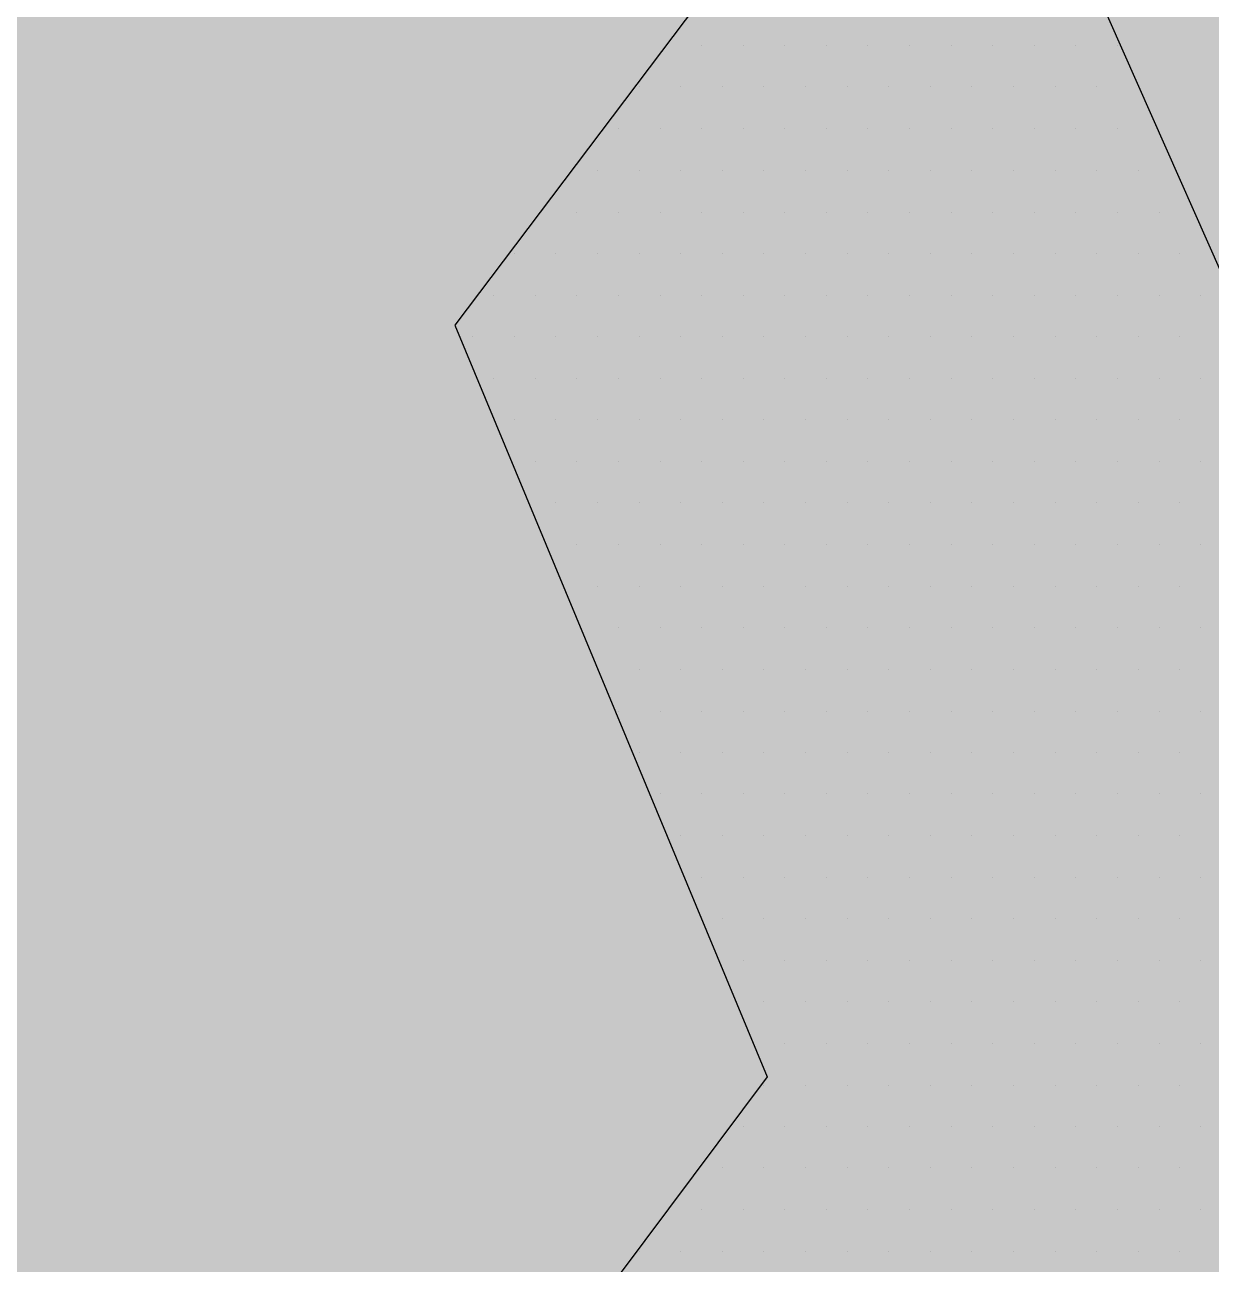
# Paper-space layout 'Layout1' of a CAD drawing. Extents: x -43 to 2298, y -18 to 768.
# Drawn here: x 140.317 to 141.887, y 267.128 to 268.768 of the extents above; entities that cross this region are included whole.
import ezdxf

# ---------------------------------------------------------------- set-up
doc = ezdxf.new("R2010")
doc.units = 0
doc.header["$LTSCALE"] = 5
doc.linetypes.add('CACHEX2', pattern=[0.75, 0.5, -0.25])
doc.layers.add('CARTOUCHE', color=7, linetype='Continuous')
doc.layers.add('LOGO', color=7, linetype='Continuous')

# ---------------------------------------------------------------- blocks, each defined once
blk = doc.blocks.new('A$C715108E3')
at = {"layer": 'LOGO', "color": 131}
for p, q in [((-8.035, -2.1393), (-8.035, -2.1393)), ((-7.9563, -2.1393), (-7.9563, -2.1393)), ((-7.8642, -2.1393), (-7.8642, -2.1393)), ((-7.7724, -2.1393), (-7.7724, -2.1393)), ((-7.6809, -2.1393), (-7.6809, -2.1393)), ((-7.5891, -2.1393), (-7.5891, -2.1393)), ((-7.4973, -2.1393), (-7.4973, -2.1393)), ((-7.4058, -2.1393), (-7.4058, -2.1393)), ((-7.314, -2.1393), (-7.314, -2.1393)), ((-7.2222, -2.1393), (-7.2222, -2.1393)), ((-7.1307, -2.1393), (-7.1307, -2.1393)), ((-7.0389, -2.1393), (-7.0389, -2.1393)), ((-8.1041, -2.2308), (-8.1041, -2.2308)), ((-8.0938, -2.2308), (-8.0938, -2.2308)), ((-8.0018, -2.2308), (-8.0018, -2.2308)), ((-7.91, -2.2308), (-7.91, -2.2308)), ((-7.8185, -2.2308), (-7.8185, -2.2308)), ((-7.7267, -2.2308), (-7.7267, -2.2308)), ((-7.635, -2.2308), (-7.635, -2.2308)), ((-7.5434, -2.2308), (-7.5434, -2.2308)), ((-7.4515, -2.2308), (-7.4515, -2.2308)), ((-7.3597, -2.2308), (-7.3597, -2.2308)), ((-7.2683, -2.2308), (-7.2683, -2.2308)), ((-7.1764, -2.2308), (-7.1764, -2.2308)), ((-7.0846, -2.2308), (-7.0846, -2.2308)), ((-6.9928, -2.2308), (-6.9928, -2.2308)), ((-8.1737, -2.3232), (-8.1737, -2.3232)), ((-8.1395, -2.3232), (-8.1395, -2.3232)), ((-8.0475, -2.3232), (-8.0475, -2.3232)), ((-7.9563, -2.3232), (-7.9563, -2.3232)), ((-7.8642, -2.3232), (-7.8642, -2.3232)), ((-7.7724, -2.3232), (-7.7724, -2.3232)), ((-7.6809, -2.3232), (-7.6809, -2.3232)), ((-7.5891, -2.3232), (-7.5891, -2.3232)), ((-7.4973, -2.3232), (-7.4973, -2.3232)), ((-7.4058, -2.3232), (-7.4058, -2.3232)), ((-7.314, -2.3232), (-7.314, -2.3232)), ((-7.2222, -2.3232), (-7.2222, -2.3232)), ((-7.1307, -2.3232), (-7.1307, -2.3232)), ((-7.0389, -2.3232), (-7.0389, -2.3232)), ((-8.2428, -2.4144), (-8.2428, -2.4144)), ((-8.1851, -2.4144), (-8.1851, -2.4144)), ((-8.0938, -2.4144), (-8.0938, -2.4144)), ((-8.0018, -2.4144), (-8.0018, -2.4144)), ((-7.91, -2.4144), (-7.91, -2.4144)), ((-7.8185, -2.4144), (-7.8185, -2.4144)), ((-7.7267, -2.4144), (-7.7267, -2.4144)), ((-7.635, -2.4144), (-7.635, -2.4144)), ((-7.5434, -2.4144), (-7.5434, -2.4144)), ((-7.4515, -2.4144), (-7.4515, -2.4144)), ((-7.3597, -2.4144), (-7.3597, -2.4144)), ((-7.2683, -2.4144), (-7.2683, -2.4144)), ((-7.1764, -2.4144), (-7.1764, -2.4144)), ((-7.0846, -2.4144), (-7.0846, -2.4144)), ((-6.9928, -2.4144), (-6.9928, -2.4144)), ((-8.3118, -2.507), (-8.3118, -2.507)), ((-8.2316, -2.507), (-8.2316, -2.507)), ((-8.1395, -2.507), (-8.1395, -2.507)), ((-8.0475, -2.507), (-8.0475, -2.507)), ((-7.9563, -2.507), (-7.9563, -2.507)), ((-7.8642, -2.507), (-7.8642, -2.507)), ((-7.7724, -2.507), (-7.7724, -2.507)), ((-7.6809, -2.507), (-7.6809, -2.507)), ((-7.5891, -2.507), (-7.5891, -2.507)), ((-7.4973, -2.507), (-7.4973, -2.507)), ((-7.4058, -2.507), (-7.4058, -2.507)), ((-7.314, -2.507), (-7.314, -2.507)), ((-7.2222, -2.507), (-7.2222, -2.507)), ((-7.1307, -2.507), (-7.1307, -2.507)), ((-7.0389, -2.507), (-7.0389, -2.507)), ((-6.947, -2.507), (-6.947, -2.507)), ((-8.3815, -2.5983), (-8.3815, -2.5983)), ((-8.3691, -2.5983), (-8.3691, -2.5983)), ((-8.2771, -2.5983), (-8.2771, -2.5983)), ((-8.1851, -2.5983), (-8.1851, -2.5983)), ((-8.0938, -2.5983), (-8.0938, -2.5983)), ((-8.0018, -2.5983), (-8.0018, -2.5983)), ((-7.91, -2.5983), (-7.91, -2.5983)), ((-7.8185, -2.5983), (-7.8185, -2.5983)), ((-7.7267, -2.5983), (-7.7267, -2.5983)), ((-7.635, -2.5983), (-7.635, -2.5983)), ((-7.5434, -2.5983), (-7.5434, -2.5983)), ((-7.4515, -2.5983), (-7.4515, -2.5983)), ((-7.3597, -2.5983), (-7.3597, -2.5983)), ((-7.2683, -2.5983), (-7.2683, -2.5983)), ((-7.1764, -2.5983), (-7.1764, -2.5983)), ((-7.0846, -2.5983), (-7.0846, -2.5983)), ((-6.9928, -2.5983), (-6.9928, -2.5983)), ((-6.9013, -2.5983), (-6.9013, -2.5983)), ((-8.4506, -2.6898), (-8.4506, -2.6898)), ((-8.4149, -2.6898), (-8.4149, -2.6898)), ((-8.3228, -2.6898), (-8.3228, -2.6898)), ((-8.2316, -2.6898), (-8.2316, -2.6898)), ((-8.1395, -2.6898), (-8.1395, -2.6898)), ((-8.0475, -2.6898), (-8.0475, -2.6898)), ((-7.9563, -2.6898), (-7.9563, -2.6898)), ((-7.8642, -2.6898), (-7.8642, -2.6898)), ((-7.7724, -2.6898), (-7.7724, -2.6898)), ((-7.6809, -2.6898), (-7.6809, -2.6898)), ((-7.5891, -2.6898), (-7.5891, -2.6898)), ((-7.4973, -2.6898), (-7.4973, -2.6898)), ((-7.4058, -2.6898), (-7.4058, -2.6898)), ((-7.314, -2.6898), (-7.314, -2.6898)), ((-7.2222, -2.6898), (-7.2222, -2.6898)), ((-7.1307, -2.6898), (-7.1307, -2.6898)), ((-7.0389, -2.6898), (-7.0389, -2.6898)), ((-6.947, -2.6898), (-6.947, -2.6898)), ((-6.855, -2.6898), (-6.855, -2.6898)), ((-8.4898, -2.782), (-8.4898, -2.782)), ((-8.461, -2.782), (-8.461, -2.782)), ((-8.3691, -2.782), (-8.3691, -2.782)), ((-8.2771, -2.782), (-8.2771, -2.782)), ((-8.1851, -2.782), (-8.1851, -2.782)), ((-8.0938, -2.782), (-8.0938, -2.782)), ((-8.0018, -2.782), (-8.0018, -2.782)), ((-7.91, -2.782), (-7.91, -2.782)), ((-7.8185, -2.782), (-7.8185, -2.782)), ((-7.7267, -2.782), (-7.7267, -2.782)), ((-7.635, -2.782), (-7.635, -2.782)), ((-7.5434, -2.782), (-7.5434, -2.782)), ((-7.4515, -2.782), (-7.4515, -2.782)), ((-7.3597, -2.782), (-7.3597, -2.782)), ((-7.2683, -2.782), (-7.2683, -2.782)), ((-7.1764, -2.782), (-7.1764, -2.782)), ((-7.0846, -2.782), (-7.0846, -2.782)), ((-6.9928, -2.782), (-6.9928, -2.782)), ((-6.9013, -2.782), (-6.9013, -2.782)), ((-8.4518, -2.8734), (-8.4518, -2.8734)), ((-8.4149, -2.8734), (-8.4149, -2.8734)), ((-8.3228, -2.8734), (-8.3228, -2.8734)), ((-8.2316, -2.8734), (-8.2316, -2.8734)), ((-8.1395, -2.8734), (-8.1395, -2.8734)), ((-8.0475, -2.8734), (-8.0475, -2.8734)), ((-7.9563, -2.8734), (-7.9563, -2.8734)), ((-7.8642, -2.8734), (-7.8642, -2.8734)), ((-7.7724, -2.8734), (-7.7724, -2.8734)), ((-7.6809, -2.8734), (-7.6809, -2.8734)), ((-7.5891, -2.8734), (-7.5891, -2.8734)), ((-7.4973, -2.8734), (-7.4973, -2.8734)), ((-7.4058, -2.8734), (-7.4058, -2.8734)), ((-7.314, -2.8734), (-7.314, -2.8734)), ((-7.2222, -2.8734), (-7.2222, -2.8734)), ((-7.1307, -2.8734), (-7.1307, -2.8734)), ((-7.0389, -2.8734), (-7.0389, -2.8734)), ((-6.947, -2.8734), (-6.947, -2.8734)), ((-6.855, -2.8734), (-6.855, -2.8734)), ((-8.4135, -2.9649), (-8.4135, -2.9649)), ((-8.3691, -2.9649), (-8.3691, -2.9649)), ((-8.2771, -2.9649), (-8.2771, -2.9649)), ((-8.1851, -2.9649), (-8.1851, -2.9649)), ((-8.0938, -2.9649), (-8.0938, -2.9649)), ((-8.0018, -2.9649), (-8.0018, -2.9649)), ((-7.91, -2.9649), (-7.91, -2.9649)), ((-7.8185, -2.9649), (-7.8185, -2.9649)), ((-7.7267, -2.9649), (-7.7267, -2.9649)), ((-7.635, -2.9649), (-7.635, -2.9649)), ((-7.5434, -2.9649), (-7.5434, -2.9649)), ((-7.4515, -2.9649), (-7.4515, -2.9649)), ((-7.3597, -2.9649), (-7.3597, -2.9649)), ((-7.2683, -2.9649), (-7.2683, -2.9649)), ((-7.1764, -2.9649), (-7.1764, -2.9649)), ((-7.0846, -2.9649), (-7.0846, -2.9649)), ((-6.9928, -2.9649), (-6.9928, -2.9649)), ((-6.9013, -2.9649), (-6.9013, -2.9649)), ((-8.3755, -3.0571), (-8.3755, -3.0571)), ((-8.3228, -3.0571), (-8.3228, -3.0571)), ((-8.2316, -3.0571), (-8.2316, -3.0571)), ((-8.1395, -3.0571), (-8.1395, -3.0571)), ((-8.0475, -3.0571), (-8.0475, -3.0571)), ((-7.9563, -3.0571), (-7.9563, -3.0571)), ((-7.8642, -3.0571), (-7.8642, -3.0571)), ((-7.7724, -3.0571), (-7.7724, -3.0571)), ((-7.6809, -3.0571), (-7.6809, -3.0571)), ((-7.5891, -3.0571), (-7.5891, -3.0571)), ((-7.4973, -3.0571), (-7.4973, -3.0571)), ((-7.4058, -3.0571), (-7.4058, -3.0571)), ((-7.314, -3.0571), (-7.314, -3.0571)), ((-7.2222, -3.0571), (-7.2222, -3.0571)), ((-7.1307, -3.0571), (-7.1307, -3.0571)), ((-7.0389, -3.0571), (-7.0389, -3.0571)), ((-6.947, -3.0571), (-6.947, -3.0571)), ((-6.855, -3.0571), (-6.855, -3.0571)), ((-8.3369, -3.1485), (-8.3369, -3.1485)), ((-8.2771, -3.1485), (-8.2771, -3.1485)), ((-8.1851, -3.1485), (-8.1851, -3.1485)), ((-8.0938, -3.1485), (-8.0938, -3.1485)), ((-8.0018, -3.1485), (-8.0018, -3.1485)), ((-7.91, -3.1485), (-7.91, -3.1485)), ((-7.8185, -3.1485), (-7.8185, -3.1485)), ((-7.7267, -3.1485), (-7.7267, -3.1485)), ((-7.635, -3.1485), (-7.635, -3.1485)), ((-7.5434, -3.1485), (-7.5434, -3.1485)), ((-7.4515, -3.1485), (-7.4515, -3.1485)), ((-7.3597, -3.1485), (-7.3597, -3.1485)), ((-7.2683, -3.1485), (-7.2683, -3.1485)), ((-7.1764, -3.1485), (-7.1764, -3.1485)), ((-7.0846, -3.1485), (-7.0846, -3.1485)), ((-6.9928, -3.1485), (-6.9928, -3.1485)), ((-6.9013, -3.1485), (-6.9013, -3.1485)), ((-8.2988, -3.24), (-8.2988, -3.24)), ((-8.2316, -3.24), (-8.2316, -3.24)), ((-8.1395, -3.24), (-8.1395, -3.24)), ((-8.0475, -3.24), (-8.0475, -3.24)), ((-7.9563, -3.24), (-7.9563, -3.24)), ((-7.8642, -3.24), (-7.8642, -3.24)), ((-7.7724, -3.24), (-7.7724, -3.24)), ((-7.6809, -3.24), (-7.6809, -3.24)), ((-7.5891, -3.24), (-7.5891, -3.24)), ((-7.4973, -3.24), (-7.4973, -3.24)), ((-7.4058, -3.24), (-7.4058, -3.24)), ((-7.314, -3.24), (-7.314, -3.24)), ((-7.2222, -3.24), (-7.2222, -3.24)), ((-7.1307, -3.24), (-7.1307, -3.24)), ((-7.0389, -3.24), (-7.0389, -3.24)), ((-6.947, -3.24), (-6.947, -3.24)), ((-6.855, -3.24), (-6.855, -3.24)), ((-8.2608, -3.3324), (-8.2608, -3.3324)), ((-8.1851, -3.3324), (-8.1851, -3.3324)), ((-8.0938, -3.3324), (-8.0938, -3.3324)), ((-8.0018, -3.3324), (-8.0018, -3.3324)), ((-7.91, -3.3324), (-7.91, -3.3324)), ((-7.8185, -3.3324), (-7.8185, -3.3324)), ((-7.7267, -3.3324), (-7.7267, -3.3324)), ((-7.635, -3.3324), (-7.635, -3.3324)), ((-7.5434, -3.3324), (-7.5434, -3.3324)), ((-7.4515, -3.3324), (-7.4515, -3.3324)), ((-7.3597, -3.3324), (-7.3597, -3.3324)), ((-7.2683, -3.3324), (-7.2683, -3.3324)), ((-7.1764, -3.3324), (-7.1764, -3.3324)), ((-7.0846, -3.3324), (-7.0846, -3.3324)), ((-6.9928, -3.3324), (-6.9928, -3.3324)), ((-6.9013, -3.3324), (-6.9013, -3.3324)), ((-8.2229, -3.4237), (-8.2229, -3.4237)), ((-8.1395, -3.4237), (-8.1395, -3.4237)), ((-8.0475, -3.4237), (-8.0475, -3.4237)), ((-7.9563, -3.4237), (-7.9563, -3.4237)), ((-7.8642, -3.4237), (-7.8642, -3.4237)), ((-7.7724, -3.4237), (-7.7724, -3.4237)), ((-7.6809, -3.4237), (-7.6809, -3.4237)), ((-7.5891, -3.4237), (-7.5891, -3.4237)), ((-7.4973, -3.4237), (-7.4973, -3.4237)), ((-7.4058, -3.4237), (-7.4058, -3.4237)), ((-7.314, -3.4237), (-7.314, -3.4237)), ((-7.2222, -3.4237), (-7.2222, -3.4237)), ((-7.1307, -3.4237), (-7.1307, -3.4237)), ((-7.0389, -3.4237), (-7.0389, -3.4237)), ((-6.947, -3.4237), (-6.947, -3.4237)), ((-6.855, -3.4237), (-6.855, -3.4237)), ((-8.1847, -3.5153), (-8.1847, -3.5153)), ((-8.0938, -3.5153), (-8.0938, -3.5153)), ((-8.0018, -3.5153), (-8.0018, -3.5153)), ((-7.91, -3.5153), (-7.91, -3.5153)), ((-7.8185, -3.5153), (-7.8185, -3.5153)), ((-7.7267, -3.5153), (-7.7267, -3.5153)), ((-7.635, -3.5153), (-7.635, -3.5153)), ((-7.5434, -3.5153), (-7.5434, -3.5153)), ((-7.4515, -3.5153), (-7.4515, -3.5153)), ((-7.3597, -3.5153), (-7.3597, -3.5153)), ((-7.2683, -3.5153), (-7.2683, -3.5153)), ((-7.1764, -3.5153), (-7.1764, -3.5153)), ((-7.0846, -3.5153), (-7.0846, -3.5153)), ((-6.9928, -3.5153), (-6.9928, -3.5153)), ((-6.9013, -3.5153), (-6.9013, -3.5153)), ((-8.1465, -3.6077), (-8.1465, -3.6077)), ((-8.1395, -3.6077), (-8.1395, -3.6077)), ((-8.0475, -3.6077), (-8.0475, -3.6077)), ((-7.9563, -3.6077), (-7.9563, -3.6077)), ((-7.8642, -3.6077), (-7.8642, -3.6077)), ((-7.7724, -3.6077), (-7.7724, -3.6077)), ((-7.6809, -3.6077), (-7.6809, -3.6077)), ((-7.5891, -3.6077), (-7.5891, -3.6077)), ((-7.4973, -3.6077), (-7.4973, -3.6077)), ((-7.4058, -3.6077), (-7.4058, -3.6077)), ((-7.314, -3.6077), (-7.314, -3.6077)), ((-7.2222, -3.6077), (-7.2222, -3.6077)), ((-7.1307, -3.6077), (-7.1307, -3.6077)), ((-7.0389, -3.6077), (-7.0389, -3.6077)), ((-6.947, -3.6077), (-6.947, -3.6077)), ((-6.855, -3.6077), (-6.855, -3.6077)), ((-8.1084, -3.699), (-8.1084, -3.699)), ((-8.0938, -3.699), (-8.0938, -3.699)), ((-8.0018, -3.699), (-8.0018, -3.699)), ((-7.91, -3.699), (-7.91, -3.699)), ((-7.8185, -3.699), (-7.8185, -3.699)), ((-7.7267, -3.699), (-7.7267, -3.699)), ((-7.635, -3.699), (-7.635, -3.699)), ((-7.5434, -3.699), (-7.5434, -3.699)), ((-7.4515, -3.699), (-7.4515, -3.699)), ((-7.3597, -3.699), (-7.3597, -3.699)), ((-7.2683, -3.699), (-7.2683, -3.699)), ((-7.1764, -3.699), (-7.1764, -3.699)), ((-7.0846, -3.699), (-7.0846, -3.699)), ((-6.9928, -3.699), (-6.9928, -3.699)), ((-6.9013, -3.699), (-6.9013, -3.699)), ((-8.0704, -3.7904), (-8.0704, -3.7904)), ((-8.0475, -3.7904), (-8.0475, -3.7904)), ((-7.9563, -3.7904), (-7.9563, -3.7904)), ((-7.8642, -3.7904), (-7.8642, -3.7904)), ((-7.7724, -3.7904), (-7.7724, -3.7904)), ((-7.6809, -3.7904), (-7.6809, -3.7904)), ((-7.5891, -3.7904), (-7.5891, -3.7904)), ((-7.4973, -3.7904), (-7.4973, -3.7904)), ((-7.4058, -3.7904), (-7.4058, -3.7904)), ((-7.314, -3.7904), (-7.314, -3.7904)), ((-7.2222, -3.7904), (-7.2222, -3.7904)), ((-7.1307, -3.7904), (-7.1307, -3.7904)), ((-7.0389, -3.7904), (-7.0389, -3.7904)), ((-6.947, -3.7904), (-6.947, -3.7904)), ((-6.855, -3.7904), (-6.855, -3.7904)), ((-8.0325, -3.8826), (-8.0325, -3.8826)), ((-8.0018, -3.8826), (-8.0018, -3.8826)), ((-7.91, -3.8826), (-7.91, -3.8826)), ((-7.8185, -3.8826), (-7.8185, -3.8826)), ((-7.7267, -3.8826), (-7.7267, -3.8826)), ((-7.635, -3.8826), (-7.635, -3.8826)), ((-7.5434, -3.8826), (-7.5434, -3.8826)), ((-7.4515, -3.8826), (-7.4515, -3.8826)), ((-7.3597, -3.8826), (-7.3597, -3.8826)), ((-7.2683, -3.8826), (-7.2683, -3.8826)), ((-7.1764, -3.8826), (-7.1764, -3.8826)), ((-7.0846, -3.8826), (-7.0846, -3.8826)), ((-6.9928, -3.8826), (-6.9928, -3.8826)), ((-6.9013, -3.8826), (-6.9013, -3.8826)), ((-7.9943, -3.9741), (-7.9943, -3.9741)), ((-7.9563, -3.9741), (-7.9563, -3.9741)), ((-7.8642, -3.9741), (-7.8642, -3.9741)), ((-7.7724, -3.9741), (-7.7724, -3.9741)), ((-7.6809, -3.9741), (-7.6809, -3.9741)), ((-7.5891, -3.9741), (-7.5891, -3.9741)), ((-7.4973, -3.9741), (-7.4973, -3.9741)), ((-7.4058, -3.9741), (-7.4058, -3.9741)), ((-7.314, -3.9741), (-7.314, -3.9741)), ((-7.2222, -3.9741), (-7.2222, -3.9741)), ((-7.1307, -3.9741), (-7.1307, -3.9741)), ((-7.0389, -3.9741), (-7.0389, -3.9741)), ((-6.947, -3.9741), (-6.947, -3.9741)), ((-6.855, -3.9741), (-6.855, -3.9741)), ((-7.9559, -4.0654), (-7.9559, -4.0654)), ((-7.91, -4.0654), (-7.91, -4.0654)), ((-7.8185, -4.0654), (-7.8185, -4.0654)), ((-7.7267, -4.0654), (-7.7267, -4.0654)), ((-7.635, -4.0654), (-7.635, -4.0654)), ((-7.5434, -4.0654), (-7.5434, -4.0654)), ((-7.4515, -4.0654), (-7.4515, -4.0654)), ((-7.3597, -4.0654), (-7.3597, -4.0654)), ((-7.2683, -4.0654), (-7.2683, -4.0654)), ((-7.1764, -4.0654), (-7.1764, -4.0654)), ((-7.0846, -4.0654), (-7.0846, -4.0654)), ((-6.9928, -4.0654), (-6.9928, -4.0654)), ((-6.9013, -4.0654), (-6.9013, -4.0654)), ((-7.9176, -4.1578), (-7.9176, -4.1578)), ((-7.8642, -4.1578), (-7.8642, -4.1578)), ((-7.7724, -4.1578), (-7.7724, -4.1578)), ((-7.6809, -4.1578), (-7.6809, -4.1578)), ((-7.5891, -4.1578), (-7.5891, -4.1578)), ((-7.4973, -4.1578), (-7.4973, -4.1578)), ((-7.4058, -4.1578), (-7.4058, -4.1578)), ((-7.314, -4.1578), (-7.314, -4.1578)), ((-7.2222, -4.1578), (-7.2222, -4.1578)), ((-7.1307, -4.1578), (-7.1307, -4.1578)), ((-7.0389, -4.1578), (-7.0389, -4.1578)), ((-6.947, -4.1578), (-6.947, -4.1578)), ((-6.855, -4.1578), (-6.855, -4.1578)), ((-7.8796, -4.2494), (-7.8796, -4.2494)), ((-7.8185, -4.2494), (-7.8185, -4.2494)), ((-7.7267, -4.2494), (-7.7267, -4.2494)), ((-7.635, -4.2494), (-7.635, -4.2494)), ((-7.5434, -4.2494), (-7.5434, -4.2494)), ((-7.4515, -4.2494), (-7.4515, -4.2494)), ((-7.3597, -4.2494), (-7.3597, -4.2494)), ((-7.2683, -4.2494), (-7.2683, -4.2494)), ((-7.1764, -4.2494), (-7.1764, -4.2494)), ((-7.0846, -4.2494), (-7.0846, -4.2494)), ((-6.9928, -4.2494), (-6.9928, -4.2494)), ((-6.9013, -4.2494), (-6.9013, -4.2494)), ((-7.8414, -4.3407), (-7.8414, -4.3407)), ((-7.7724, -4.3407), (-7.7724, -4.3407)), ((-7.6809, -4.3407), (-7.6809, -4.3407)), ((-7.5891, -4.3407), (-7.5891, -4.3407)), ((-7.4973, -4.3407), (-7.4973, -4.3407)), ((-7.4058, -4.3407), (-7.4058, -4.3407)), ((-7.314, -4.3407), (-7.314, -4.3407)), ((-7.2222, -4.3407), (-7.2222, -4.3407)), ((-7.1307, -4.3407), (-7.1307, -4.3407)), ((-7.0389, -4.3407), (-7.0389, -4.3407)), ((-6.947, -4.3407), (-6.947, -4.3407)), ((-6.855, -4.3407), (-6.855, -4.3407)), ((-7.8253, -4.4331), (-7.8253, -4.4331)), ((-7.8185, -4.4331), (-7.8185, -4.4331)), ((-7.7267, -4.4331), (-7.7267, -4.4331)), ((-7.635, -4.4331), (-7.635, -4.4331)), ((-7.5434, -4.4331), (-7.5434, -4.4331)), ((-7.4515, -4.4331), (-7.4515, -4.4331)), ((-7.3597, -4.4331), (-7.3597, -4.4331)), ((-7.2683, -4.4331), (-7.2683, -4.4331)), ((-7.1764, -4.4331), (-7.1764, -4.4331)), ((-7.0846, -4.4331), (-7.0846, -4.4331)), ((-6.9928, -4.4331), (-6.9928, -4.4331)), ((-6.9013, -4.4331), (-6.9013, -4.4331)), ((-7.8937, -4.5245), (-7.8937, -4.5245)), ((-7.8642, -4.5245), (-7.8642, -4.5245)), ((-7.7724, -4.5245), (-7.7724, -4.5245)), ((-7.6809, -4.5245), (-7.6809, -4.5245)), ((-7.5891, -4.5245), (-7.5891, -4.5245)), ((-7.4973, -4.5245), (-7.4973, -4.5245)), ((-7.4058, -4.5245), (-7.4058, -4.5245)), ((-7.314, -4.5245), (-7.314, -4.5245)), ((-7.2222, -4.5245), (-7.2222, -4.5245)), ((-7.1307, -4.5245), (-7.1307, -4.5245)), ((-7.0389, -4.5245), (-7.0389, -4.5245)), ((-6.947, -4.5245), (-6.947, -4.5245)), ((-6.855, -4.5245), (-6.855, -4.5245)), ((-7.9621, -4.6156), (-7.9621, -4.6156)), ((-7.91, -4.6156), (-7.91, -4.6156)), ((-7.8185, -4.6156), (-7.8185, -4.6156)), ((-7.7267, -4.6156), (-7.7267, -4.6156)), ((-7.635, -4.6156), (-7.635, -4.6156)), ((-7.5434, -4.6156), (-7.5434, -4.6156)), ((-7.4515, -4.6156), (-7.4515, -4.6156)), ((-7.3597, -4.6156), (-7.3597, -4.6156)), ((-7.2683, -4.6156), (-7.2683, -4.6156)), ((-7.1764, -4.6156), (-7.1764, -4.6156)), ((-7.0846, -4.6156), (-7.0846, -4.6156)), ((-6.9928, -4.6156), (-6.9928, -4.6156)), ((-6.9013, -4.6156), (-6.9013, -4.6156)), ((-8.031, -4.7082), (-8.031, -4.7082)), ((-7.9563, -4.7082), (-7.9563, -4.7082)), ((-7.8642, -4.7082), (-7.8642, -4.7082)), ((-7.7724, -4.7082), (-7.7724, -4.7082)), ((-7.6809, -4.7082), (-7.6809, -4.7082)), ((-7.5891, -4.7082), (-7.5891, -4.7082)), ((-7.4973, -4.7082), (-7.4973, -4.7082)), ((-7.4058, -4.7082), (-7.4058, -4.7082)), ((-7.314, -4.7082), (-7.314, -4.7082)), ((-7.2222, -4.7082), (-7.2222, -4.7082)), ((-7.1307, -4.7082), (-7.1307, -4.7082)), ((-7.0389, -4.7082), (-7.0389, -4.7082)), ((-6.947, -4.7082), (-6.947, -4.7082)), ((-6.855, -4.7082), (-6.855, -4.7082)), ((-8.0992, -4.7997), (-8.0992, -4.7997)), ((-8.0938, -4.7997), (-8.0938, -4.7997)), ((-8.0018, -4.7997), (-8.0018, -4.7997)), ((-7.91, -4.7997), (-7.91, -4.7997)), ((-7.8185, -4.7997), (-7.8185, -4.7997)), ((-7.7267, -4.7997), (-7.7267, -4.7997)), ((-7.635, -4.7997), (-7.635, -4.7997)), ((-7.5434, -4.7997), (-7.5434, -4.7997)), ((-7.4515, -4.7997), (-7.4515, -4.7997)), ((-7.3597, -4.7997), (-7.3597, -4.7997)), ((-7.2683, -4.7997), (-7.2683, -4.7997)), ((-7.1764, -4.7997), (-7.1764, -4.7997)), ((-7.0846, -4.7997), (-7.0846, -4.7997)), ((-6.9928, -4.7997), (-6.9928, -4.7997)), ((-6.9013, -4.7997), (-6.9013, -4.7997))]:
    blk.add_line(p, q, dxfattribs=at)
blk.add_lwpolyline([(3.9051, -3.7588), (-0.4601, -3.2749), (1.2763, -0.8417), (0, 0), (-1.7101, -2.322), (-3.5228, 1.6324), (-4.3907, 1.9382), (-5.4878, 2.0402), (-2.8588, -3.8274), (-4.4672, -5.9198), (-4.8244, -3.2921), (-5.1561, -2.8832), (-5.6923, -1.5053), (-6.7131, -2.8584), (-7.4026, -1.3018), (-8.4999, -2.7561), (-7.811, -4.4145), (-9.1641, -6.2255)], dxfattribs=at)
blk = doc.blocks.new('A$C581E6685')
at = {"layer": 'LOGO', "color": 32, "linetype": 'CACHEX2', "ltscale": 1.5}
blk.add_ellipse((-38.0538, 23.8138), major_axis=(-19.0311, -3.534), ratio=0.590567, dxfattribs=at)
at = {"layer": 'LOGO', "color": 32}
blk.add_ellipse((-37.6144, 23.8499), major_axis=(-13.5768, -4.2839), ratio=0.791971, dxfattribs=at)
at = {"layer": 'CARTOUCHE'}
blk.add_blockref('A$C715108E3', (-31.6739, 36.3189), dxfattribs=at)

psp = doc.layouts.get("Layout1")

# ---------------------------------------------------------------- hatches: boundary and pattern name
at = {"layer": 'CARTOUCHE', "true_color": 0xffffff}
h = psp.add_hatch(color=7, dxfattribs=at)
h.dxf.hatch_style = 1
edge = h.paths.add_edge_path()
edge.add_spline(control_points=[(127.7197, 272.4748), (127.7197, 261.5837), (127.7197, 250.6925), (127.7197, 246.8525), (131.5597, 246.8525), (177.0989, 246.8525), (222.6382, 246.8525), (226.4782, 246.8525), (226.4782, 250.6925), (226.4782, 261.5837), (226.4782, 272.4748), (226.4782, 276.3148), (222.6382, 276.3148), (177.0989, 276.3148), (131.5597, 276.3148), (127.7197, 276.3148), (127.7197, 272.4748)], knot_values=[0, 0, 0, 1, 1, 2.570796, 2.570796, 3.570796, 3.570796, 5.141593, 5.141593, 6.141593, 6.141593, 7.712389, 7.712389, 8.712389, 8.712389, 10.283185, 10.283185, 10.283185], weights=[1, 1, 1, 0.707107, 1, 1, 1, 0.707107, 1, 1, 1, 0.707107, 1, 1, 1, 0.707107, 1], degree=2, periodic=0)

# ---------------------------------------------------------------- linework, layer by layer
at = {"layer": 'CARTOUCHE'}
psp.add_rational_spline([(127.7197, 272.4748), (127.7197, 261.5837), (127.7197, 250.6925), (127.7197, 246.8525), (131.5597, 246.8525), (177.0989, 246.8525), (222.6382, 246.8525), (226.4782, 246.8525), (226.4782, 250.6925), (226.4782, 261.5837), (226.4782, 272.4748), (226.4782, 276.3148), (222.6382, 276.3148), (177.0989, 276.3148), (131.5597, 276.3148), (127.7197, 276.3148), (127.7197, 272.4748)], [1, 1, 1, 0.707106781187, 1, 1, 1, 0.707106781187, 1, 1, 1, 0.707106781187, 1, 1, 1, 0.707106781187, 1], degree=2, knots=[0, 0, 0, 1, 1, 2.570796, 2.570796, 3.570796, 3.570796, 5.141593, 5.141593, 6.141593, 6.141593, 7.712389, 7.712389, 8.712389, 8.712389, 10.283185, 10.283185, 10.283185], dxfattribs=at)

# ---------------------------------------------------------------- block references
at = {"layer": 'CARTOUCHE', "xscale": 0.6, "yscale": 0.6, "zscale": 0.6}
psp.add_blockref('A$C581E6685', (164.9904, 248.2331), dxfattribs=at)

doc.saveas('drawing.dxf')
